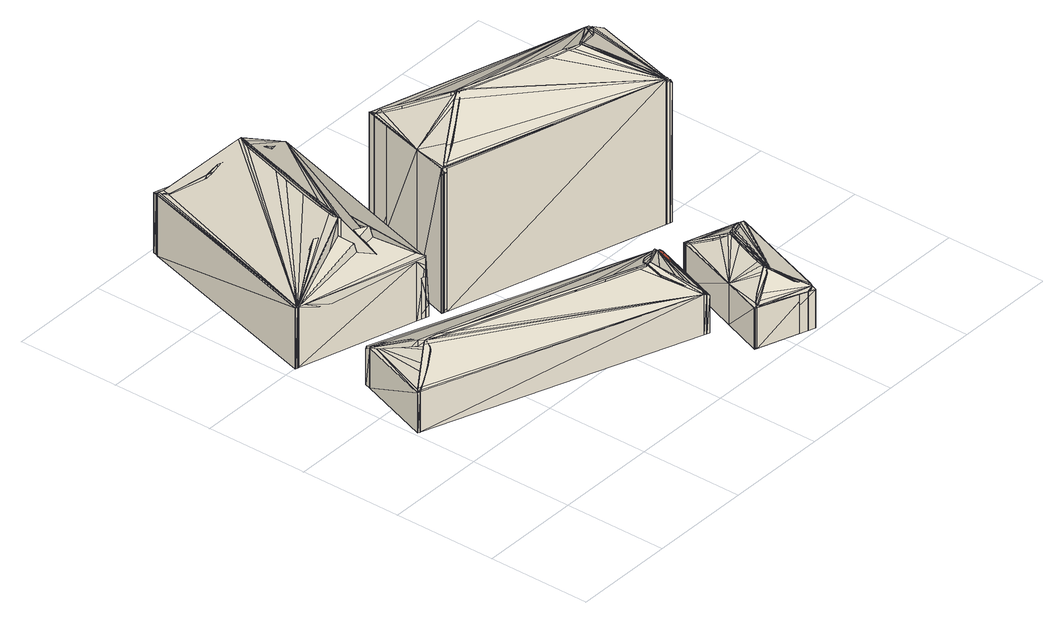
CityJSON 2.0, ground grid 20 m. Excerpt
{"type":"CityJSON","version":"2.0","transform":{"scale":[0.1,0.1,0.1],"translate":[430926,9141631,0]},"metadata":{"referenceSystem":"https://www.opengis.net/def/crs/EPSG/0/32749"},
"CityObjects":{
"building1":{"type":"Building","attributes":{"level_0":15,"level_1":0,"uuid_bgn":"23"},"geometry":[{"type":"MultiSurface","lod":"1","boundaries":[[[0,1,2]],[[0,2,3]],[[0,3,4]],[[0,4,5]],[[0,5,6]],[[0,6,7]],[[0,7,8]],[[0,8,9]],[[0,9,10]],[[0,10,11]],[[0,11,12]],[[0,12,13]],[[0,13,14]],[[0,1,15]],[[0,16,15]],[[1,2,17]],[[1,15,17]],[[2,3,18]],[[2,17,18]],[[3,4,19]],[[3,18,19]],[[4,5,20]],[[4,19,20]],[[5,6,21]],[[5,20,21]],[[6,7,22]],[[6,21,22]],[[7,8,23]],[[7,22,23]],[[8,9,24]],[[8,23,24]],[[9,10,25]],[[9,24,25]],[[10,11,26]],[[10,25,26]],[[11,12,27]],[[11,26,27]],[[12,13,28]],[[12,27,28]],[[13,14,29]],[[13,28,29]],[[14,0,16]],[[14,29,16]],[[30,31,32]],[[30,32,33]],[[30,33,34]],[[30,34,35]],[[30,35,36]],[[30,36,37]],[[30,37,38]],[[30,38,39]],[[30,39,40]],[[30,40,3]],[[30,3,41]],[[30,31,42]],[[30,43,42]],[[31,32,44]],[[31,42,44]],[[32,33,45]],[[32,44,45]],[[33,34,46]],[[33,45,46]],[[34,35,47]],[[34,46,47]],[[35,36,48]],[[35,47,48]],[[36,37,49]],[[36,48,49]],[[37,38,50]],[[37,49,50]],[[38,39,51]],[[38,50,51]],[[39,40,52]],[[39,51,52]],[[40,3,18]],[[40,52,18]],[[3,41,53]],[[3,18,53]],[[41,30,43]],[[41,53,43]],[[54,55,56]],[[54,55,57]],[[54,58,57]],[[55,56,59]],[[55,57,59]],[[56,54,58]],[[56,59,58]],[[60,61,62]],[[60,62,63]],[[60,63,64]],[[60,64,65]],[[60,65,66]],[[60,66,67]],[[60,67,35]],[[60,35,68]],[[60,68,69]],[[60,69,70]],[[60,70,71]],[[60,71,72]],[[60,61,73]],[[60,74,73]],[[61,62,75]],[[61,73,75]],[[62,63,76]],[[62,75,76]],[[63,64,77]],[[63,76,77]],[[64,65,78]],[[64,77,78]],[[65,66,79]],[[65,78,79]],[[66,67,80]],[[66,79,80]],[[67,35,47]],[[67,80,47]],[[35,68,81]],[[35,47,81]],[[68,69,82]],[[68,81,82]],[[69,70,83]],[[69,82,83]],[[70,71,84]],[[70,83,84]],[[71,72,85]],[[71,84,85]],[[72,60,74]],[[72,85,74]],[[86,87,88]],[[86,88,89]],[[86,89,90]],[[86,90,91]],[[86,91,92]],[[86,92,93]],[[86,93,94]],[[86,94,95]],[[86,95,69]],[[86,69,96]],[[86,87,97]],[[86,98,97]],[[87,88,99]],[[87,97,99]],[[88,89,100]],[[88,99,100]],[[89,90,101]],[[89,100,101]],[[90,91,102]],[[90,101,102]],[[91,92,103]],[[91,102,103]],[[92,93,104]],[[92,103,104]],[[93,94,105]],[[93,104,105]],[[94,95,106]],[[94,105,106]],[[95,69,82]],[[95,106,82]],[[69,96,107]],[[69,82,107]],[[96,86,98]],[[96,107,98]],[[30,95,31]],[[30,95,106]],[[30,43,106]],[[95,31,42]],[[95,106,42]],[[31,30,43]],[[31,42,43]],[[72,71,70]],[[72,71,84]],[[72,85,84]],[[71,70,83]],[[71,84,83]],[[70,72,85]],[[70,83,85]],[[13,60,14]],[[13,60,74]],[[13,28,74]],[[60,14,29]],[[60,74,29]],[[14,13,28]],[[14,29,28]],[[108,109,41]],[[108,41,3]],[[108,3,2]],[[108,2,1]],[[108,1,0]],[[108,109,110]],[[108,111,110]],[[109,41,53]],[[109,110,53]],[[41,3,18]],[[41,53,18]],[[3,2,17]],[[3,18,17]],[[2,1,15]],[[2,17,15]],[[1,0,16]],[[1,15,16]],[[0,108,111]],[[0,16,111]],[[70,69,82]],[[70,83,82]],[[59,57,58]]],"semantics":{"surfaces":[{"type":"RoofSurface"},{"type":"GroundSurface"},{"type":"WallSurface"}],"values":[0,1,2,2,2,2,2,2,2,2,2,2,2,2,2,2,2,2,2,2,2,2,2,2,2,2,2,2,2,2,2,2,2,2,2,2,2,2,2,2,2,2,2,2,2,2,2,2,2,2,2,2,2,2,2,2,2,2,2,2,2,2,2,2,2,2,2,2,2,2,2,2,2,2,2,2,2,2,2,2,2,2,2,2,2,2,2,2,2,2,2,2,2,2,2,2,2,2,2,2,2,2,2,2,2,2,2,2,2,2,2,2,2,2,2,2,2,2,2,2,2,2,2,2,2,2,2,2,2,2,2,2,2,2,2,2,2,2,2,2,2,2,2,2,2,2,2,2,2,2,2,2,2,2,2,2,2,2,2,2,2,2,2,2,2,2,2,2,2,2,2,2,2,2,2,2,2,2,2,2,2,2,2,2,2,2,2,2,2,2,2,2,2,2,2,2,2,2,2,2,2,2,2,2]}}]},
"building2":{"type":"Building","attributes":{"level_0":12,"level_1":0,"uuid_bgn":"20"},"geometry":[{"type":"MultiSurface","lod":"1","boundaries":[[[112,113,114]],[[112,114,115]],[[112,115,116]],[[112,116,117]],[[112,117,118]],[[112,118,119]],[[112,119,120]],[[112,120,121]],[[112,121,122]],[[112,122,123]],[[112,123,124]],[[112,113,125]],[[112,126,125]],[[113,114,127]],[[113,125,127]],[[114,115,128]],[[114,127,128]],[[115,116,129]],[[115,128,129]],[[116,117,130]],[[116,129,130]],[[117,118,131]],[[117,130,131]],[[118,119,132]],[[118,131,132]],[[119,120,133]],[[119,132,133]],[[120,121,134]],[[120,133,134]],[[121,122,135]],[[121,134,135]],[[122,123,136]],[[122,135,136]],[[123,124,137]],[[123,136,137]],[[124,112,126]],[[124,137,126]],[[138,139,140]],[[138,140,141]],[[138,141,122]],[[138,122,142]],[[138,142,143]],[[138,143,144]],[[138,144,145]],[[138,145,146]],[[138,146,147]],[[138,147,148]],[[138,148,149]],[[138,149,150]],[[138,139,151]],[[138,152,151]],[[139,140,153]],[[139,151,153]],[[140,141,154]],[[140,153,154]],[[141,122,135]],[[141,154,135]],[[122,142,155]],[[122,135,155]],[[142,143,156]],[[142,155,156]],[[143,144,157]],[[143,156,157]],[[144,145,158]],[[144,157,158]],[[145,146,159]],[[145,158,159]],[[146,147,160]],[[146,159,160]],[[147,148,161]],[[147,160,161]],[[148,149,162]],[[148,161,162]],[[149,150,163]],[[149,162,163]],[[150,138,152]],[[150,163,152]],[[164,165,166]],[[164,166,167]],[[164,167,168]],[[164,168,169]],[[164,169,170]],[[164,170,171]],[[164,171,148]],[[164,148,172]],[[164,172,173]],[[164,173,174]],[[164,174,175]],[[164,175,176]],[[164,176,143]],[[164,143,177]],[[164,165,178]],[[164,179,178]],[[165,166,180]],[[165,178,180]],[[166,167,181]],[[166,180,181]],[[167,168,182]],[[167,181,182]],[[168,169,183]],[[168,182,183]],[[169,170,184]],[[169,183,184]],[[170,171,185]],[[170,184,185]],[[171,148,161]],[[171,185,161]],[[148,172,186]],[[148,161,186]],[[172,173,187]],[[172,186,187]],[[173,174,188]],[[173,187,188]],[[174,175,189]],[[174,188,189]],[[175,176,190]],[[175,189,190]],[[176,143,156]],[[176,190,156]],[[143,177,191]],[[143,156,191]],[[177,164,179]],[[177,191,179]],[[192,193,194]],[[192,194,195]],[[192,195,196]],[[192,196,197]],[[192,197,198]],[[192,198,199]],[[192,199,200]],[[192,200,168]],[[192,168,201]],[[192,201,202]],[[192,193,203]],[[192,204,203]],[[193,194,205]],[[193,203,205]],[[194,195,206]],[[194,205,206]],[[195,196,207]],[[195,206,207]],[[196,197,208]],[[196,207,208]],[[197,198,209]],[[197,208,209]],[[198,199,210]],[[198,209,210]],[[199,200,211]],[[199,210,211]],[[200,168,182]],[[200,211,182]],[[168,201,212]],[[168,182,212]],[[201,202,213]],[[201,212,213]],[[202,192,204]],[[202,213,204]],[[123,122,141]],[[123,141,140]],[[123,140,139]],[[123,139,138]],[[123,138,214]],[[123,214,215]],[[123,215,124]],[[123,122,135]],[[123,136,135]],[[122,141,154]],[[122,135,154]],[[141,140,153]],[[141,154,153]],[[140,139,151]],[[140,153,151]],[[139,138,152]],[[139,151,152]],[[138,214,216]],[[138,152,216]],[[214,215,217]],[[214,216,217]],[[215,124,137]],[[215,217,137]],[[124,123,136]],[[124,137,136]],[[202,201,168]],[[202,168,167]],[[202,167,166]],[[202,166,165]],[[202,165,164]],[[202,164,218]],[[202,201,212]],[[202,213,212]],[[201,168,182]],[[201,212,182]],[[168,167,181]],[[168,182,181]],[[167,166,180]],[[167,181,180]],[[166,165,178]],[[166,180,178]],[[165,164,179]],[[165,178,179]],[[164,218,178]],[[218,202,213]],[[218,178,213]],[[138,150,192]],[[138,150,163]],[[138,152,163]],[[150,192,204]],[[150,163,204]],[[192,138,152]],[[192,204,152]],[[164,177,191]],[[164,179,191]]],"semantics":{"surfaces":[{"type":"RoofSurface"},{"type":"GroundSurface"},{"type":"WallSurface"}],"values":[0,1,2,2,2,2,2,2,2,2,2,2,2,2,2,2,2,2,2,2,2,2,2,2,2,2,2,2,2,2,2,2,2,2,2,2,2,2,2,2,2,2,2,2,2,2,2,2,2,2,2,2,2,2,2,2,2,2,2,2,2,2,2,2,2,2,2,2,2,2,2,2,2,2,2,2,2,2,2,2,2,2,2,2,2,2,2,2,2,2,2,2,2,2,2,2,2,2,2,2,2,2,2,2,2,2,2,2,2,2,2,2,2,2,2,2,2,2,2,2,2,2,2,2,2,2,2,2,2,2,2,2,2,2,2,2,2,2,2,2,2,2,2,2,2,2,2,2,2,2,2,2,2,2,2,2,2,2,2,2,2,2,2,2,2,2,2,2,2,2,2,2,2,2,2,2,2,2,2,2,2,2,2,2,2,2,2,2,2,2,2,2,2,2,2,2,2,2,2,2,2,2,2,2,2,2,2,2,2,2,2,2]}}]},
"building3":{"type":"Building","attributes":{"level_0":14,"level_1":0,"uuid_bgn":"22"},"geometry":[{"type":"MultiSurface","lod":"1","boundaries":[[[219,220,221]],[[219,221,222]],[[219,222,223]],[[219,223,224]],[[219,224,225]],[[219,225,226]],[[219,226,227]],[[219,227,228]],[[219,228,229]],[[219,229,230]],[[219,230,231]],[[219,231,232]],[[219,232,233]],[[219,220,234]],[[219,235,234]],[[220,221,236]],[[220,234,236]],[[221,222,237]],[[221,236,237]],[[222,223,238]],[[222,237,238]],[[223,224,239]],[[223,238,239]],[[224,225,240]],[[224,239,240]],[[225,226,241]],[[225,240,241]],[[226,227,242]],[[226,241,242]],[[227,228,243]],[[227,242,243]],[[228,229,244]],[[228,243,244]],[[229,230,245]],[[229,244,245]],[[230,231,246]],[[230,245,246]],[[231,232,247]],[[231,246,247]],[[232,233,248]],[[232,247,248]],[[233,219,235]],[[233,248,235]],[[249,250,251]],[[249,251,252]],[[249,252,253]],[[249,253,254]],[[249,254,255]],[[249,255,256]],[[249,256,257]],[[249,257,258]],[[249,258,259]],[[249,259,260]],[[249,260,261]],[[249,261,232]],[[249,232,262]],[[249,262,263]],[[249,250,264]],[[249,265,264]],[[250,251,266]],[[250,264,266]],[[251,252,267]],[[251,266,267]],[[252,253,268]],[[252,267,268]],[[253,254,269]],[[253,268,269]],[[254,255,270]],[[254,269,270]],[[255,256,271]],[[255,270,271]],[[256,257,272]],[[256,271,272]],[[257,258,273]],[[257,272,273]],[[258,259,274]],[[258,273,274]],[[259,260,275]],[[259,274,275]],[[260,261,276]],[[260,275,276]],[[261,232,247]],[[261,276,247]],[[232,262,277]],[[232,247,277]],[[262,263,278]],[[262,277,278]],[[263,249,265]],[[263,278,265]],[[279,280,281]],[[279,281,282]],[[279,282,283]],[[279,283,253]],[[279,253,284]],[[279,284,285]],[[279,285,286]],[[279,286,287]],[[279,287,288]],[[279,288,289]],[[279,289,290]],[[279,290,291]],[[279,280,292]],[[279,293,292]],[[280,281,294]],[[280,292,294]],[[281,282,295]],[[281,294,295]],[[282,283,296]],[[282,295,296]],[[283,253,268]],[[283,296,268]],[[253,284,297]],[[253,268,297]],[[284,285,298]],[[284,297,298]],[[285,286,299]],[[285,298,299]],[[286,287,300]],[[286,299,300]],[[287,288,301]],[[287,300,301]],[[288,289,302]],[[288,301,302]],[[289,290,303]],[[289,302,303]],[[290,291,304]],[[290,303,304]],[[291,279,293]],[[291,304,293]],[[305,306,307]],[[305,307,308]],[[305,308,309]],[[305,309,310]],[[305,310,311]],[[305,311,312]],[[305,312,253]],[[305,253,313]],[[305,306,314]],[[305,315,314]],[[306,307,316]],[[306,314,316]],[[307,308,317]],[[307,316,317]],[[308,309,318]],[[308,317,318]],[[309,310,319]],[[309,318,319]],[[310,311,320]],[[310,319,320]],[[311,312,321]],[[311,320,321]],[[312,253,268]],[[312,321,268]],[[253,313,322]],[[253,268,322]],[[313,305,315]],[[313,322,315]],[[232,261,260]],[[232,260,259]],[[232,259,309]],[[232,309,308]],[[232,308,307]],[[232,307,323]],[[232,323,233]],[[232,261,276]],[[232,247,276]],[[261,260,275]],[[261,276,275]],[[260,259,274]],[[260,275,274]],[[259,309,318]],[[259,274,318]],[[309,308,317]],[[309,318,317]],[[308,307,316]],[[308,317,316]],[[307,323,324]],[[307,316,324]],[[323,233,248]],[[323,324,248]],[[233,232,247]],[[233,248,247]],[[280,279,307]],[[280,307,306]],[[280,306,325]],[[280,279,293]],[[280,292,293]],[[279,307,316]],[[279,293,316]],[[307,306,314]],[[307,316,314]],[[306,325,326]],[[306,314,326]],[[325,280,292]],[[325,326,292]],[[222,221,220]],[[222,220,219]],[[222,219,327]],[[222,327,328]],[[222,328,291]],[[222,291,290]],[[222,290,224]],[[222,224,223]],[[222,221,236]],[[222,237,236]],[[221,220,234]],[[221,236,234]],[[220,219,235]],[[220,234,235]],[[219,327,329]],[[219,235,329]],[[327,328,303]],[[327,329,303]],[[328,291,304]],[[328,303,304]],[[291,290,303]],[[291,304,303]],[[290,224,239]],[[290,303,239]],[[224,223,238]],[[224,239,238]],[[223,222,237]],[[223,238,237]],[[219,233,248]],[[219,235,248]]],"semantics":{"surfaces":[{"type":"RoofSurface"},{"type":"GroundSurface"},{"type":"WallSurface"}],"values":[0,1,2,2,2,2,2,2,2,2,2,2,2,2,2,2,2,2,2,2,2,2,2,2,2,2,2,2,2,2,2,2,2,2,2,2,2,2,2,2,2,2,2,2,2,2,2,2,2,2,2,2,2,2,2,2,2,2,2,2,2,2,2,2,2,2,2,2,2,2,2,2,2,2,2,2,2,2,2,2,2,2,2,2,2,2,2,2,2,2,2,2,2,2,2,2,2,2,2,2,2,2,2,2,2,2,2,2,2,2,2,2,2,2,2,2,2,2,2,2,2,2,2,2,2,2,2,2,2,2,2,2,2,2,2,2,2,2,2,2,2,2,2,2,2,2,2,2,2,2,2,2,2,2,2,2,2,2,2,2,2,2,2,2,2,2,2,2,2,2,2,2,2,2,2,2,2,2,2,2,2,2,2,2,2,2,2,2,2,2,2,2,2,2,2,2,2,2,2,2,2,2,2,2,2,2,2,2,2,2,2,2,2,2,2,2,2,2,2,2,2,2,2,2,2]}}]},
"building4":{"type":"Building","attributes":{"level_0":13,"level_1":0,"uuid_bgn":"21"},"geometry":[{"type":"MultiSurface","lod":"1","boundaries":[[[330,331,332]],[[330,332,333]],[[330,333,334]],[[330,334,335]],[[330,335,336]],[[330,336,337]],[[330,337,338]],[[330,338,339]],[[330,339,340]],[[330,340,341]],[[330,341,342]],[[330,331,343]],[[330,344,343]],[[331,332,345]],[[331,343,345]],[[332,333,346]],[[332,345,346]],[[333,334,347]],[[333,346,347]],[[334,335,348]],[[334,347,348]],[[335,336,349]],[[335,348,349]],[[336,337,350]],[[336,349,350]],[[337,338,351]],[[337,350,351]],[[338,339,352]],[[338,351,352]],[[339,340,353]],[[339,352,353]],[[340,341,354]],[[340,353,354]],[[341,342,355]],[[341,354,355]],[[342,330,344]],[[342,355,344]],[[356,357,358]],[[356,358,359]],[[356,359,360]],[[356,360,361]],[[356,361,362]],[[356,362,363]],[[356,363,364]],[[356,364,365]],[[356,365,366]],[[356,366,367]],[[356,367,368]],[[356,368,369]],[[356,369,370]],[[356,370,371]],[[356,371,372]],[[356,372,373]],[[356,373,374]],[[356,374,332]],[[356,332,375]],[[356,357,376]],[[356,377,376]],[[357,358,378]],[[357,376,378]],[[358,359,379]],[[358,378,379]],[[359,360,380]],[[359,379,380]],[[360,361,381]],[[360,380,381]],[[361,362,382]],[[361,381,382]],[[362,363,383]],[[362,382,383]],[[363,364,384]],[[363,383,384]],[[364,365,385]],[[364,384,385]],[[365,366,386]],[[365,385,386]],[[366,367,387]],[[366,386,387]],[[367,368,388]],[[367,387,388]],[[368,369,389]],[[368,388,389]],[[369,370,390]],[[369,389,390]],[[370,371,391]],[[370,390,391]],[[371,372,392]],[[371,391,392]],[[372,373,393]],[[372,392,393]],[[373,374,394]],[[373,393,394]],[[374,332,345]],[[374,394,345]],[[332,375,395]],[[332,345,395]],[[375,356,377]],[[375,395,377]],[[396,397,398]],[[396,398,399]],[[396,399,400]],[[396,400,363]],[[396,363,401]],[[396,401,402]],[[396,402,403]],[[396,403,358]],[[396,358,404]],[[396,404,405]],[[396,405,406]],[[396,397,407]],[[396,408,407]],[[397,398,409]],[[397,407,409]],[[398,399,410]],[[398,409,410]],[[399,400,411]],[[399,410,411]],[[400,363,383]],[[400,411,383]],[[363,401,412]],[[363,383,412]],[[401,402,413]],[[401,412,413]],[[402,403,414]],[[402,413,414]],[[403,358,378]],[[403,414,378]],[[358,404,415]],[[358,378,415]],[[404,405,416]],[[404,415,416]],[[405,406,417]],[[405,416,417]],[[406,396,408]],[[406,417,408]],[[418,419,420]],[[418,420,421]],[[418,421,422]],[[418,422,336]],[[418,336,423]],[[418,423,424]],[[418,424,425]],[[418,425,426]],[[418,426,427]],[[418,427,428]],[[418,428,429]],[[418,429,430]],[[418,430,431]],[[418,431,432]],[[418,432,433]],[[418,419,434]],[[418,435,434]],[[419,420,436]],[[419,434,436]],[[420,421,437]],[[420,436,437]],[[421,422,438]],[[421,437,438]],[[422,336,349]],[[422,438,349]],[[336,423,439]],[[336,349,439]],[[423,424,440]],[[423,439,440]],[[424,425,441]],[[424,440,441]],[[425,426,442]],[[425,441,442]],[[426,427,443]],[[426,442,443]],[[427,428,444]],[[427,443,444]],[[428,429,445]],[[428,444,445]],[[429,430,446]],[[429,445,446]],[[430,431,447]],[[430,446,447]],[[431,432,448]],[[431,447,448]],[[432,433,449]],[[432,448,449]],[[433,418,435]],[[433,449,435]],[[340,419,418]],[[340,418,450]],[[340,450,342]],[[340,342,341]],[[340,419,434]],[[340,353,434]],[[419,418,435]],[[419,434,435]],[[418,450,451]],[[418,435,451]],[[450,342,355]],[[450,451,355]],[[342,341,354]],[[342,355,354]],[[341,340,353]],[[341,354,353]],[[398,396,452]],[[398,452,433]],[[398,433,432]],[[398,432,431]],[[398,431,399]],[[398,397,407]],[[398,409,407]],[[397,396,408]],[[397,407,408]],[[396,452,453]],[[396,408,453]],[[452,433,449]],[[452,453,449]],[[433,432,448]],[[433,449,448]],[[432,431,447]],[[432,448,447]],[[431,399,410]],[[431,447,410]],[[399,398,409]],[[399,410,409]],[[375,332,331]],[[375,331,454]],[[375,454,406]],[[375,406,405]],[[375,405,404]],[[375,404,358]],[[375,358,357]],[[375,332,345]],[[375,395,345]],[[332,331,343]],[[332,345,343]],[[331,454,455]],[[331,343,455]],[[454,406,417]],[[454,455,417]],[[406,405,416]],[[406,417,416]],[[405,404,415]],[[405,416,415]],[[404,358,378]],[[404,415,378]],[[358,357,376]],[[358,378,376]],[[357,375,395]],[[357,376,395]],[[331,330,344]],[[331,343,344]],[[330,342,355]],[[330,344,355]],[[418,433,449]],[[418,435,449]],[[395,376,377]]],"semantics":{"surfaces":[{"type":"GroundSurface"},{"type":"WallSurface"}],"values":[0,1,1,1,1,1,1,1,1,1,1,1,1,1,1,1,1,1,1,1,1,1,1,1,1,1,1,1,1,1,1,1,1,1,1,1,1,1,1,1,1,1,1,1,1,1,1,1,1,1,1,1,1,1,1,1,1,1,1,1,1,1,1,1,1,1,1,1,1,1,1,1,1,1,1,1,1,1,1,1,1,1,1,1,1,1,1,1,1,1,1,1,1,1,1,1,1,1,1,1,1,1,1,1,1,1,1,1,1,1,1,1,1,1,1,1,1,1,1,1,1,1,1,1,1,1,1,1,1,1,1,1,1,1,1,1,1,1,1,1,1,1,1,1,1,1,1,1,1,1,1,1,1,1,1,1,1,1,1,1,1,1,1,1,1,1,1,1,1,1,1,1,1,1,1,1,1,1,1,1,1,1,1,1,1,1,1,1,1,1,1,1,1,1,1,1,1,1,1,1,1,1,1,1,1,1,1,1,1,1,1,1,1,1,1,1,1,1,1,1,1,1,1,1,1,1,1,1,1,1,1,1,1,1,1,1,1,1,1,1,1,1,1,1,1,1,1,1,1,1,1,1,1]}}]}
},
"vertices":[
[592,288,69],[592,278,72],[538,135,75],[532,135,79],[525,150,85],[521,157,87],[513,172,93],[498,206,105],[498,236,116],[513,255,103],[525,263,99],[532,266,96],[566,281,80],[585,289,75],[590,289,70],[592,278,0],[592,288,0],[538,135,0],[532,135,0],[525,150,0],[521,157,0],[513,172,0],[498,206,0],[498,236,0],[513,255,0],[525,263,0],[532,266,0],[566,281,0],[585,289,0],[590,289,0],[526,137,82],[10,324,82],[10,327,82],[14,330,84],[85,375,115],[93,379,117],[100,379,117],[119,375,117],[480,244,114],[506,233,115],[532,146,83],[531,135,81],[10,324,0],[526,137,0],[10,327,0],[14,330,0],[85,375,0],[93,379,0],[100,379,0],[119,375,0],[480,244,0],[506,233,0],[532,146,0],[531,135,0],[319,302,113],[325,300,116],[326,300,116],[325,300,0],[319,302,0],[326,300,0],[585,291,71],[585,285,75],[506,236,114],[498,233,115],[495,233,115],[419,259,116],[367,278,115],[100,375,117],[85,387,118],[59,469,81],[63,481,71],[64,481,71],[65,480,77],[585,285,0],[585,291,0],[506,236,0],[498,233,0],[495,233,0],[419,259,0],[367,278,0],[100,375,0],[85,387,0],[59,469,0],[63,481,0],[64,481,0],[65,480,0],[66,466,83],[89,420,102],[93,409,106],[93,375,116],[89,364,112],[85,360,110],[59,345,99],[44,338,92],[11,323,82],[7,325,81],[62,469,82],[89,420,0],[66,466,0],[93,409,0],[93,375,0],[89,364,0],[85,360,0],[59,345,0],[44,338,0],[11,323,0],[7,325,0],[62,469,0],[596,287,69],[537,133,75],[537,133,0],[596,287,0],
[29,598,122],[29,601,123],[47,620,130],[100,646,149],[104,646,149],[126,642,188],[235,612,169],[239,608,146],[273,544,124],[280,529,121],[280,526,24],[277,526,120],[259,531,120],[29,601,0],[29,598,0],[47,620,0],[100,646,0],[104,646,0],[126,642,0],[235,612,0],[239,608,0],[273,544,0],[280,529,0],[280,526,0],[277,526,0],[259,531,0],[396,920,118],[397,920,39],[397,914,38],[282,526,24],[175,623,210],[171,627,214],[171,638,216],[179,668,215],[239,875,216],[243,886,217],[247,894,217],[254,898,208],[389,920,120],[397,920,0],[396,920,0],[397,914,0],[282,526,0],[175,623,0],[171,627,0],[171,638,0],[179,668,0],[239,875,0],[243,886,0],[247,894,0],[254,898,0],[389,920,0],[28,598,122],[25,599,122],[25,600,122],[136,983,123],[138,984,124],[141,984,125],[149,980,126],[243,898,214],[247,886,215],[224,804,214],[217,777,213],[201,725,212],[179,650,215],[30,597,122],[25,599,0],[28,598,0],[25,600,0],[136,983,0],[138,984,0],[141,984,0],[149,980,0],[243,898,0],[247,886,0],[224,804,0],[217,777,0],[201,725,0],[179,650,0],[30,597,0],[389,922,118],[389,916,120],[314,875,147],[303,875,175],[288,879,184],[198,905,185],[186,909,177],[179,913,170],[145,965,128],[138,987,123],[140,994,121],[389,916,0],[389,922,0],[314,875,0],[303,875,0],[288,879,0],[198,905,0],[186,909,0],[179,913,0],[145,965,0],[138,987,0],[140,994,0],[398,919,39],[282,524,24],[398,919,0],[282,524,0],[25,599,120],
[661,16,79],[660,15,76],[652,11,79],[645,11,78],[551,43,83],[551,45,84],[558,52,86],[570,60,92],[615,82,113],[619,82,113],[622,79,110],[637,60,99],[656,33,84],[663,22,81],[663,21,81],[660,15,0],[661,16,0],[652,11,0],[645,11,0],[551,43,0],[551,45,0],[558,52,0],[570,60,0],[615,82,0],[619,82,0],[622,79,0],[637,60,0],[656,33,0],[663,22,0],[663,21,0],[622,71,108],[619,79,112],[619,86,113],[630,116,113],[656,184,111],[664,191,109],[667,195,107],[686,206,96],[694,210,95],[724,225,80],[731,225,78],[735,221,79],[735,218,79],[660,22,81],[641,37,90],[619,79,0],[622,71,0],[619,86,0],[630,116,0],[656,184,0],[664,191,0],[667,195,0],[686,206,0],[694,210,0],[724,225,0],[731,225,0],[735,221,0],[735,218,0],[660,22,0],[641,37,0],[576,124,82],[625,255,78],[630,255,81],[652,206,103],[656,191,110],[652,161,112],[630,101,112],[622,86,113],[615,75,110],[611,71,107],[555,45,86],[547,45,83],[547,46,83],[625,255,0],[576,124,0],[630,255,0],[652,206,0],[656,191,0],[652,161,0],[630,101,0],[622,86,0],[615,75,0],[611,71,0],[555,45,0],[547,45,0],[547,46,0],[626,248,83],[626,258,79],[628,262,77],[728,227,78],[728,225,78],[716,214,86],[675,191,105],[660,184,110],[641,210,99],[626,258,0],[626,248,0],[628,262,0],[728,227,0],[728,225,0],[716,214,0],[675,191,0],[660,184,0],[641,210,0],[737,223,78],[737,223,0],[626,255,79],[626,255,0],[658,6,78],[547,45,82],[658,6,0],
[749,384,280],[744,385,288],[743,387,288],[739,390,292],[728,405,298],[690,477,328],[671,514,343],[671,518,342],[682,526,337],[776,582,287],[784,586,284],[788,586,284],[802,572,279],[744,385,0],[749,384,0],[743,387,0],[739,390,0],[728,405,0],[690,477,0],[671,514,0],[671,518,0],[682,526,0],[776,582,0],[784,586,0],[788,586,0],[802,572,0],[737,387,291],[312,509,288],[310,511,288],[310,514,291],[314,518,293],[344,537,305],[416,578,340],[434,586,346],[438,586,346],[604,537,343],[641,526,344],[652,522,342],[675,514,343],[679,511,339],[690,492,332],[724,428,306],[735,405,297],[739,398,293],[743,390,291],[739,387,290],[312,509,0],[737,387,0],[310,511,0],[310,514,0],[314,518,0],[344,537,0],[416,578,0],[434,586,0],[438,586,0],[604,537,0],[641,526,0],[652,522,0],[675,514,0],[679,511,0],[690,492,0],[724,428,0],[735,405,0],[739,398,0],[743,390,0],[739,387,0],[324,584,287],[357,697,284],[359,702,286],[363,702,288],[371,699,292],[434,582,345],[427,575,340],[356,533,307],[306,511,280],[303,512,290],[303,514,290],[357,697,0],[324,584,0],[359,702,0],[363,702,0],[371,699,0],[434,582,0],[427,575,0],[356,533,0],[306,511,0],[303,512,0],[303,514,0],[780,594,283],[784,590,285],[784,582,284],[758,559,299],[746,552,305],[667,514,345],[622,526,343],[521,556,344],[446,578,345],[427,586,345],[423,590,345],[382,661,309],[363,699,289],[363,714,284],[368,714,283],[370,713,283],[784,590,0],[780,594,0],[784,582,0],[758,559,0],[746,552,0],[667,514,0],[622,526,0],[521,556,0],[446,578,0],[427,586,0],[423,590,0],[382,661,0],[363,699,0],[363,714,0],[368,714,0],[370,713,0],[806,586,272],[806,586,0],[362,715,285],[362,715,0],[302,512,279],[302,512,0]
]}
